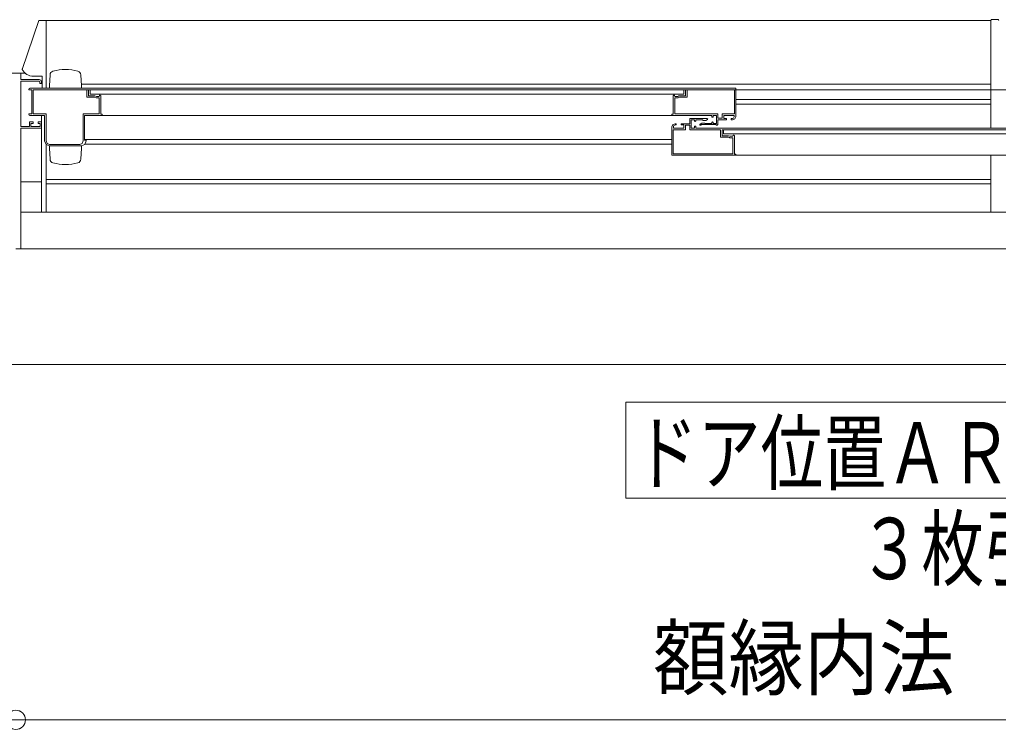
# Model space of a CAD drawing. Units: millimetres on the paper. Extents: x -305 to 305, y -152 to 152.
# Drawn here: x -162.47 to -131.83, y -114.71 to -92.48 of the extents above; entities that cross this region are included whole.
import ezdxf
from ezdxf.enums import TextEntityAlignment as Align

# ---------------------------------------------------------------- set-up
doc = ezdxf.new("R2010")
doc.units = ezdxf.units.MM
doc.layers.add('0-0_0', color=7, linetype='Continuous', lineweight=9)
doc.layers.add('0-1_VIEW0001', color=7, linetype='Continuous', lineweight=9)
doc.styles.add('ＭＳ ゴシック', font='')
doc.styles.get('ＭＳ ゴシック').set_extended_font_data('MS Gothic')

# ---------------------------------------------------------------- blocks, each defined once
blk = doc.blocks.new('_ORIGIN')
at = {"layer": '0-0_0'}
blk.add_line((0, 0), (-1, 0), dxfattribs=at)
blk.add_circle((0, 0), 0.5, dxfattribs=at)

msp = doc.modelspace()

# ---------------------------------------------------------------- linework, layer by layer
at = {"layer": '0-0_0'}
msp.add_line((-161.984, -114.408), (-101.884, -114.408), dxfattribs=at)
at = {"layer": '0-1_VIEW0001'}
for p, q in [((-161.869, -92.509), (-162.39, -94.043)), ((-161.869, -92.509), (-161.634, -92.509)), ((-159.359, -92.509), (-161.634, -92.509)), ((-161.634, -92.509), (-161.634, -94.625)), ((-159.359, -92.509), (-132.063, -92.509)), ((-132.063, -92.509), (-132.063, -95.884)), ((-132.038, -92.484), (-131.938, -92.484)), ((-131.838, -92.484), (-131.938, -92.484)), ((-162.299, -94.159), (-163.034, -94.159)), ((-161.759, -94.259), (-162.034, -94.259)), ((-161.759, -94.259), (-161.759, -94.635)), ((-161.534, -94.56), (-161.516, -94.213)), ((-161.424, -94.099), (-161.425, -94.099)), ((-160.643, -94.099), (-160.644, -94.099)), ((-162.084, -94.685), (-162.174, -94.685)), ((-140.049, -94.635), (-162.144, -94.635)), ((-162.084, -95.435), (-162.084, -94.685)), ((-162.044, -94.685), (-103.259, -94.685)), ((-162.044, -95.435), (-162.044, -94.685)), ((-161.534, -94.635), (-161.534, -94.56)), ((-132.063, -94.509), (-160.537, -94.509)), ((-160.359, -94.685), (-160.359, -94.915)), ((-160.314, -94.685), (-160.314, -94.87)), ((-160.264, -94.815), (-160.264, -94.685)), ((-141.669, -94.815), (-141.669, -94.685)), ((-140.049, -95.524), (-140.049, -94.635)), ((-160.359, -94.915), (-160.126, -94.915)), ((-160.314, -94.87), (-160.114, -94.87)), ((-141.669, -94.815), (-160.264, -94.815)), ((-160.12, -94.916), (-160.073, -94.935)), ((-160.114, -94.87), (-160.064, -94.89)), ((-160.073, -94.935), (-159.974, -94.935)), ((-160.064, -94.89), (-159.989, -94.89)), ((-159.974, -94.935), (-159.974, -95.435)), ((-159.964, -94.865), (-159.964, -94.86)), ((-159.954, -94.85), (-159.953, -94.85)), ((-159.946, -94.852), (-159.924, -94.865)), ((-159.924, -94.865), (-159.924, -95.45)), ((-141.988, -94.852), (-142.002, -94.86)), ((-141.979, -94.849), (-141.98, -94.849)), ((-141.969, -94.864), (-141.969, -94.859)), ((-141.872, -94.889), (-141.944, -94.889)), ((-141.944, -94.934), (-141.87, -94.934)), ((-141.828, -94.873), (-141.866, -94.888)), ((-141.852, -94.931), (-141.813, -94.915)), ((-140.049, -94.872), (-140.049, -94.892)), ((-132.063, -94.989), (-140.049, -94.989)), ((-132.063, -95.129), (-140.049, -95.129)), ((-140.049, -95.227), (-140.049, -95.247)), ((-132.063, -95.129), (-137.549, -95.129)), ((-162.174, -95.435), (-162.084, -95.435)), ((-161.684, -95.485), (-162.144, -95.485)), ((-161.639, -95.435), (-162.044, -95.435)), ((-161.784, -95.485), (-161.784, -98.509)), ((-161.684, -96.285), (-161.684, -95.485)), ((-161.639, -96.285), (-161.639, -95.435)), ((-160.479, -95.435), (-160.479, -96.285)), ((-159.974, -95.435), (-160.479, -95.435)), ((-160.434, -95.485), (-140.799, -95.485)), ((-160.434, -95.485), (-160.434, -96.245)), ((-159.924, -95.45), (-159.884, -95.45)), ((-159.884, -95.45), (-159.884, -95.485)), ((-162.434, -99.659), (-162.434, -95.884)), ((-162.434, -95.884), (-161.784, -95.884)), ((-162.114, -95.734), (-162.039, -95.734)), ((-161.784, -95.684), (-161.889, -95.684)), ((-161.889, -95.684), (-161.889, -95.734)), ((-161.784, -95.809), (-161.784, -95.734)), ((-142.049, -96.734), (-142.049, -95.844)), ((-141.949, -95.744), (-141.919, -95.744)), ((-141.919, -95.784), (-141.949, -95.784)), ((-141.909, -95.754), (-141.909, -95.774)), ((-141.339, -95.659), (-141.339, -95.639)), ((-141.299, -95.639), (-141.299, -95.659)), ((-141.299, -95.884), (-123.804, -95.884)), ((-141.084, -95.624), (-141.284, -95.624)), ((-141.174, -95.771), (-141.174, -95.774)), ((-141.113, -95.726), (-141.167, -95.758)), ((-141.159, -95.789), (-141.144, -95.789)), ((-141.125, -95.774), (-140.665, -95.774)), ((-141.031, -95.724), (-141.105, -95.724)), ((-140.991, -95.644), (-141.064, -95.644)), ((-140.932, -95.612), (-140.984, -95.642)), ((-140.665, -95.774), (-140.662, -95.789)), ((-140.664, -95.782), (-140.654, -95.782)), ((-140.662, -95.789), (-140.634, -95.789)), ((-140.429, -96.064), (-140.429, -95.939)), ((-128.043, -96.064), (-140.429, -96.064)), ((-140.226, -96.139), (-140.154, -96.139)), ((-140.129, -96.114), (-140.129, -96.109)), ((-140.111, -96.101), (-140.096, -96.11)), ((-140.089, -96.123), (-140.089, -96.699)), ((-161.634, -98.509), (-161.634, -96.397)), ((-160.584, -96.39), (-161.534, -96.39)), ((-161.534, -96.435), (-161.532, -96.435)), ((-161.534, -96.505), (-161.534, -96.435)), ((-160.534, -96.435), (-161.534, -96.435)), ((-161.534, -96.51), (-161.516, -96.857)), ((-160.534, -96.51), (-160.552, -96.857)), ((-160.536, -96.435), (-160.534, -96.435)), ((-160.534, -96.435), (-160.534, -96.51)), ((-160.434, -96.239), (-142.049, -96.239)), ((-160.419, -96.26), (-160.399, -96.26)), ((-160.418, -96.38), (-142.049, -96.38)), ((-160.384, -96.275), (-160.384, -96.285)), ((-140.089, -96.459), (-140.089, -96.484)), ((-128.043, -96.734), (-142.049, -96.734)), ((-132.063, -96.734), (-132.063, -98.509)), ((-161.516, -96.857), (-161.515, -96.857)), ((-161.425, -96.971), (-161.424, -96.97)), ((-160.644, -96.97), (-160.643, -96.971)), ((-160.552, -96.857), (-160.554, -96.857)), ((-161.784, -97.559), (-162.434, -97.559)), ((-160.609, -97.489), (-161.634, -97.489)), ((-160.609, -97.629), (-161.634, -97.629)), ((-160.609, -97.489), (-132.063, -97.489)), ((-160.609, -97.629), (-132.063, -97.629)), ((-132.063, -97.629), (-158.249, -97.629)), ((-160.609, -98.509), (-162.434, -98.509)), ((-161.634, -98.509), (-103.313, -98.509)), ((-162.584, -99.659), (-104.509, -99.659)), ((-100.284, -103.285), (-163.578, -103.285)), ((-143.488, -107.464), (-143.488, -104.464)), ((-143.488, -104.464), (-131.488, -104.464)), ((-143.488, -107.464), (-131.488, -107.464))]:
    msp.add_line(p, q, dxfattribs=at)
for points in [[(-161.859, -94.359), (-162.434, -94.359), (-162.434, -94.159)], [(-161.784, -94.434), (-161.806, -94.381), (-161.859, -94.359)], [(-160.552, -94.213), (-160.534, -94.56), (-160.534, -94.635)], [(-162.039, -95.734), (-162.039, -95.684), (-162.159, -95.684), (-162.159, -95.834), (-162.434, -95.834), (-162.434, -94.409), (-161.859, -94.409)], [(-162.174, -94.685), (-162.181, -94.682), (-162.184, -94.675), (-162.172, -94.647), (-162.144, -94.635)], [(-161.859, -94.409), (-161.841, -94.417), (-161.834, -94.434)], [(-161.834, -94.434), (-161.834, -94.484), (-161.784, -94.484), (-161.784, -94.434)], [(-140.089, -94.685), (-140.089, -95.434), (-140.474, -95.434), (-140.474, -95.574), (-140.609, -95.574), (-140.609, -95.434), (-141.959, -95.434), (-141.959, -94.949)], [(-141.619, -94.685), (-141.619, -94.869), (-141.81, -94.869)], [(-141.808, -94.914), (-141.574, -94.914), (-141.574, -94.685)], [(-160.126, -94.915), (-160.123, -94.915), (-160.12, -94.916)], [(-159.989, -94.89), (-159.971, -94.882), (-159.964, -94.865)], [(-159.964, -94.86), (-159.961, -94.853), (-159.954, -94.85)], [(-159.953, -94.85), (-159.949, -94.85), (-159.946, -94.852)], [(-142.009, -94.873), (-142.009, -95.449), (-142.049, -95.449), (-142.049, -95.485)], [(-142.002, -94.86), (-142.007, -94.866), (-142.009, -94.873)], [(-141.98, -94.849), (-141.984, -94.85), (-141.988, -94.852)], [(-141.969, -94.859), (-141.972, -94.852), (-141.979, -94.849)], [(-141.944, -94.889), (-141.962, -94.882), (-141.969, -94.864)], [(-141.959, -94.949), (-141.955, -94.939), (-141.944, -94.934)], [(-141.866, -94.888), (-141.869, -94.889), (-141.872, -94.889)], [(-141.87, -94.934), (-141.861, -94.934), (-141.852, -94.931)], [(-141.81, -94.869), (-141.819, -94.87), (-141.828, -94.873)], [(-141.813, -94.915), (-141.81, -94.915), (-141.808, -94.914)], [(-162.144, -95.485), (-162.172, -95.473), (-162.184, -95.445), (-162.181, -95.438), (-162.174, -95.435)], [(-141.999, -95.834), (-141.999, -95.884), (-141.674, -95.884), (-141.674, -95.784), (-141.759, -95.784), (-141.759, -95.744), (-141.489, -95.744), (-141.489, -95.584), (-140.939, -95.584)], [(-140.939, -95.584), (-140.925, -95.595), (-140.932, -95.612)], [(-140.799, -95.485), (-140.799, -95.544), (-140.759, -95.544), (-140.759, -95.484), (-140.654, -95.484), (-140.654, -95.734), (-140.759, -95.734), (-140.759, -95.709)], [(-140.609, -95.764), (-140.609, -95.624), (-140.339, -95.624), (-140.339, -95.584), (-140.424, -95.584), (-140.424, -95.484), (-140.099, -95.484), (-140.099, -95.534)], [(-140.149, -95.584), (-140.189, -95.584), (-140.189, -95.624), (-140.149, -95.624)], [(-140.149, -95.624), (-140.078, -95.595), (-140.049, -95.524)], [(-140.099, -95.534), (-140.114, -95.57), (-140.149, -95.584)], [(-161.889, -95.734), (-161.829, -95.734), (-161.829, -95.834), (-162.114, -95.834), (-162.114, -95.734)], [(-142.049, -95.844), (-142.02, -95.774), (-141.949, -95.744)], [(-140.228, -96.184), (-140.139, -96.184), (-140.139, -96.684), (-142.009, -96.684), (-142.009, -95.934), (-141.624, -95.934), (-141.624, -95.794), (-141.489, -95.794), (-141.489, -95.934)], [(-141.949, -95.784), (-141.984, -95.799), (-141.999, -95.834)], [(-141.919, -95.744), (-141.912, -95.747), (-141.909, -95.754)], [(-141.909, -95.774), (-141.912, -95.781), (-141.919, -95.784)], [(-141.354, -95.624), (-141.444, -95.624), (-141.444, -95.884), (-141.339, -95.884), (-141.339, -95.824), (-141.299, -95.824), (-141.299, -95.884)], [(-141.339, -95.639), (-141.344, -95.629), (-141.354, -95.624)], [(-141.299, -95.659), (-141.319, -95.679), (-141.339, -95.659)], [(-141.284, -95.624), (-141.295, -95.629), (-141.299, -95.639)], [(-141.167, -95.758), (-141.172, -95.763), (-141.174, -95.771)], [(-141.174, -95.774), (-141.17, -95.785), (-141.159, -95.789)], [(-141.144, -95.789), (-141.138, -95.787), (-141.134, -95.782), (-141.131, -95.777), (-141.125, -95.774)], [(-141.105, -95.724), (-141.109, -95.725), (-141.113, -95.726)], [(-141.064, -95.644), (-141.071, -95.641), (-141.074, -95.634), (-141.077, -95.627), (-141.084, -95.624)], [(-141.009, -95.734), (-141.015, -95.733), (-141.02, -95.729), (-141.025, -95.726), (-141.031, -95.724)], [(-140.799, -95.709), (-140.799, -95.734), (-141.009, -95.734)], [(-140.984, -95.642), (-140.987, -95.644), (-140.991, -95.644)], [(-140.759, -95.709), (-140.779, -95.689), (-140.799, -95.709)], [(-140.634, -95.789), (-140.616, -95.782), (-140.609, -95.764)], [(-141.489, -95.934), (-140.524, -95.934), (-140.524, -96.164), (-140.288, -96.164), (-140.247, -96.181)], [(-140.479, -95.939), (-128.043, -95.939), (-123.439, -95.939)], [(-140.479, -95.939), (-140.479, -96.119), (-140.279, -96.119), (-140.232, -96.138)], [(-140.247, -96.181), (-140.238, -96.183), (-140.228, -96.184)], [(-140.154, -96.139), (-140.136, -96.132), (-140.129, -96.114)], [(-140.129, -96.109), (-140.126, -96.102), (-140.119, -96.099)], [(-140.118, -96.099), (-140.114, -96.1), (-140.111, -96.101)], [(-140.096, -96.11), (-140.091, -96.115), (-140.089, -96.123)], [(-161.534, -96.435), (-161.64, -96.391), (-161.684, -96.285)], [(-161.534, -96.39), (-161.608, -96.359), (-161.639, -96.285)], [(-160.479, -96.285), (-160.51, -96.359), (-160.584, -96.39)], [(-160.384, -96.285), (-160.428, -96.391), (-160.534, -96.435)], [(-160.434, -96.245), (-160.43, -96.255), (-160.419, -96.26)], [(-160.399, -96.26), (-160.389, -96.264), (-160.384, -96.275)], [(-140.089, -96.699), (-140.049, -96.699), (-140.049, -96.734)]]:
    msp.add_lwpolyline(points, dxfattribs=at)
for centre, radius, start, end in [((-132.038, -92.509), 0.025, 90, 180), ((-131.838, -92.509), 0.025, 360, 90), ((-162.034, -93.859), 0.4, 207.2605, 270.0001), ((-162.359, -94.03), 0.025, 157.6991, 179.9972), ((-162.359, -94.047), 0.025, 179.9988, 209.9252), ((-161.034, -95.466), 1.421, 74.0567, 105.9433), ((-161.391, -94.219), 0.125, 105.946, 176.9987), ((-160.677, -94.219), 0.125, 3.001, 74.0572), ((-161.39, -96.851), 0.125, 182.8622, 254.0258), ((-161.034, -95.604), 1.421, 254.0567, 285.9433), ((-160.678, -96.851), 0.125, 285.9734, 357.1392)]:
    msp.add_arc(centre, radius, start, end, dxfattribs=at)

# ---------------------------------------------------------------- block references
at = {"layer": '0-0_0', "xscale": 0.6, "yscale": 0.6}
msp.add_blockref('_ORIGIN', (-162.584, -114.407), dxfattribs=at)
at = {"layer": '0-0_0', "xscale": 0.6, "yscale": 0.6, "rotation": 180}
msp.add_blockref('_ORIGIN', (-162.584, -114.408), dxfattribs=at)

# ---------------------------------------------------------------- texts
at = {"layer": '0-0_0', "style": 'ＭＳ ゴシック', "width": 0.9}
msp.add_text('額縁内法\u3000１２２６', height=1.921, dxfattribs=at).set_placement((-142.636, -114.005), align=Align.BOTTOM_LEFT)
at = {"layer": '0-1_VIEW0001', "style": 'ＭＳ ゴシック', "width": 0.75}
for s, p in [('ドア位置ＡＲ\u3000Ｗ１２５０', (-143.202, -107.583)), ('３枚引き戸', (-136.202, -110.581))]:
    msp.add_text(s, height=1.921, dxfattribs=at).set_placement(p, align=Align.BOTTOM_LEFT)

doc.saveas('drawing.dxf')
